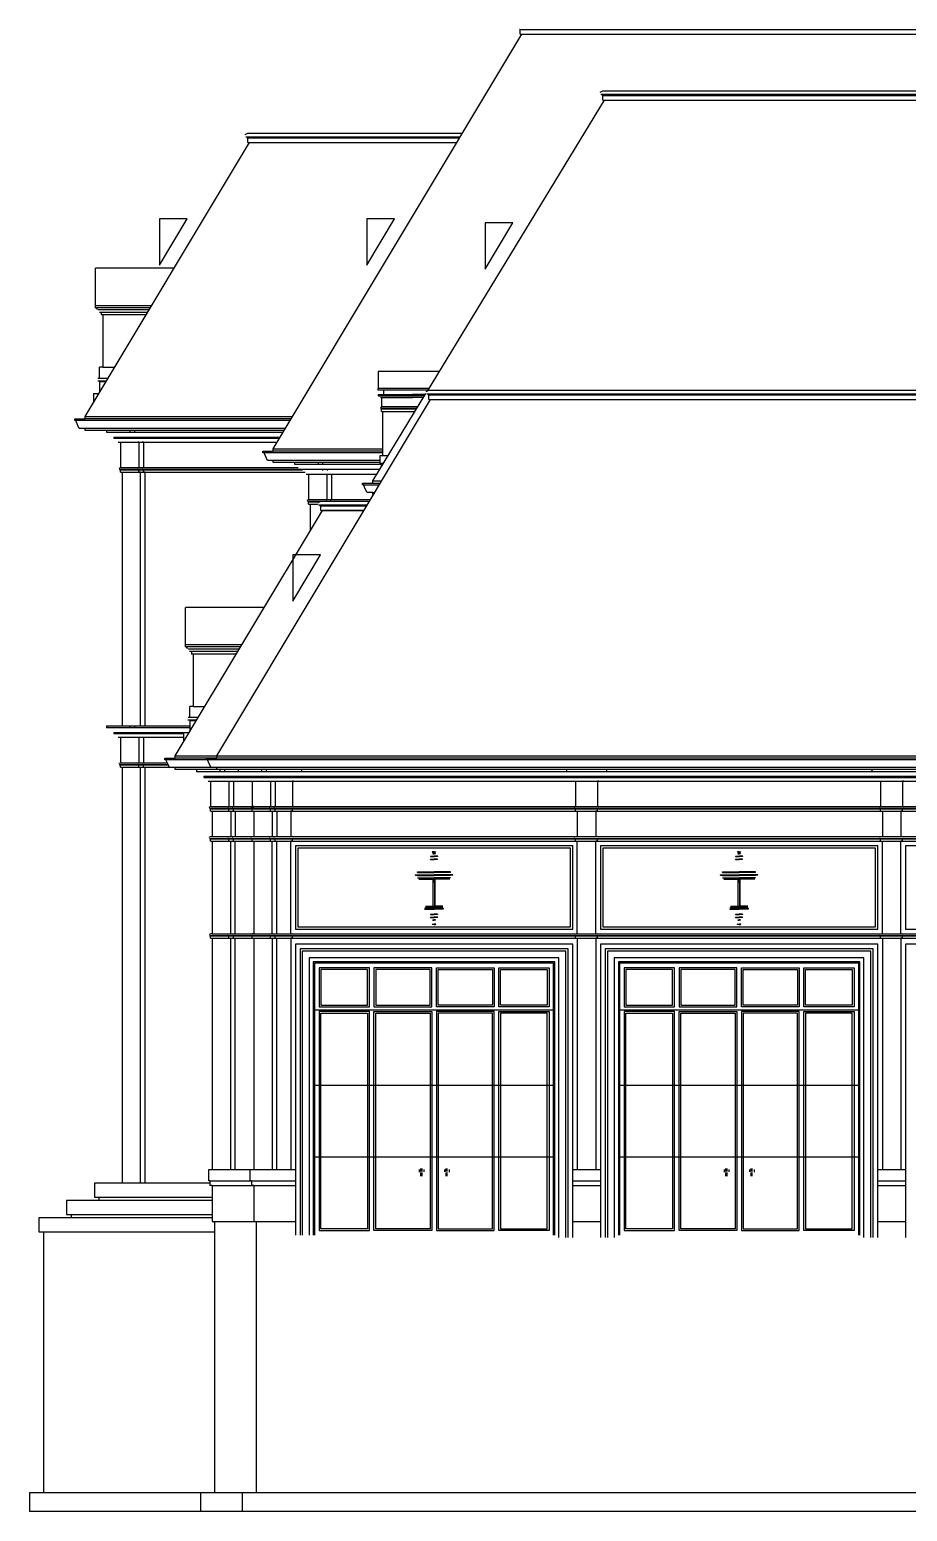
# Model space of a CAD drawing. Header units: metres. Extents: x -563 to 563, y 0 to 641.
# Drawn here: x -563 to -184, y 0 to 641 of the extents above; entities that cross this region are included whole.
import ezdxf

# ---------------------------------------------------------------- set-up
doc = ezdxf.new("R2010")
doc.units = ezdxf.units.M

msp = doc.modelspace()

# ---------------------------------------------------------------- linework, layer by layer
at = {"layer": 'EL-Door', "color": 8}
for p, q in [((-440.65, 217.1), (-336.15, 217.1)), ((-308.65, 217.1), (-204.15, 217.1)), ((-440.65, 184.47), (-336.15, 184.47)), ((-308.65, 184.47), (-204.15, 184.47)), ((-440.65, 153.36), (-336.15, 153.36)), ((-394.89, 147.97), (-394.89, 146.85)), ((-394.11, 147.11), (-394.11, 148.33)), ((-393.61, 147.11), (-393.61, 148.33)), ((-392.87, 147.94), (-392.87, 146.87)), ((-383.93, 147.94), (-383.93, 146.87)), ((-383.19, 147.11), (-383.19, 148.33)), ((-382.69, 147.11), (-382.69, 148.33)), ((-381.91, 147.97), (-381.91, 146.85)), ((-308.65, 153.36), (-204.15, 153.36)), ((-262.89, 147.97), (-262.89, 146.85)), ((-262.11, 147.11), (-262.11, 148.33)), ((-261.61, 147.11), (-261.61, 148.33)), ((-260.87, 147.94), (-260.87, 146.87)), ((-251.93, 147.94), (-251.93, 146.87)), ((-251.19, 147.11), (-251.19, 148.33)), ((-250.69, 147.11), (-250.69, 148.33)), ((-249.91, 147.97), (-249.91, 146.85)), ((-394.11, 145.13), (-394.11, 146.61)), ((-393.61, 145.13), (-393.61, 146.61)), ((-383.19, 145.13), (-383.19, 146.61)), ((-382.69, 145.13), (-382.69, 146.61)), ((-262.11, 145.13), (-262.11, 146.61)), ((-261.61, 145.13), (-261.61, 146.61)), ((-251.19, 145.13), (-251.19, 146.61)), ((-250.69, 145.13), (-250.69, 146.61))]:
    msp.add_line(p, q, dxfattribs=at)
at = {"layer": 'EL-Door', "color": 1}
for points in [[(-334.4, 118.5), (-334.4, 239.5), (-442.4, 239.5), (-442.4, 119.5)], [(-202.4, 118.5), (-202.4, 239.5), (-310.4, 239.5), (-310.4, 118.5)]]:
    msp.add_lwpolyline(points, dxfattribs=at)
at = {"layer": 'EL-Door', "color": 8, "transparency": 33554687}
for points in [[(-336.15, 119.5), (-336.15, 237.75), (-440.65, 237.75), (-440.65, 119.5)], [(-204.15, 119.5), (-204.15, 237.75), (-308.65, 237.75), (-308.65, 119.5)], [(-336.65, 119.5), (-336.65, 237.25), (-440.15, 237.25), (-440.15, 119.5)], [(-204.65, 119.5), (-204.65, 237.25), (-308.15, 237.25), (-308.15, 119.5)]]:
    msp.add_lwpolyline(points, dxfattribs=at)
for points in [[(-438.15, 218.33), (-416.4, 218.33), (-416.4, 235.25), (-438.15, 235.25)], [(-437.4, 219.08), (-417.15, 219.08), (-417.15, 234.5), (-437.4, 234.5)], [(-414.4, 218.33), (-389.4, 218.33), (-389.4, 235.25), (-414.4, 235.25)], [(-413.65, 219.08), (-390.15, 219.08), (-390.15, 234.5), (-413.65, 234.5)], [(-362.4, 218.33), (-387.4, 218.33), (-387.4, 235.25), (-362.4, 235.25)], [(-363.15, 219.08), (-386.65, 219.08), (-386.65, 234.5), (-363.15, 234.5)], [(-338.65, 218.33), (-360.4, 218.33), (-360.4, 235.25), (-338.65, 235.25)], [(-339.4, 219.08), (-359.65, 219.08), (-359.65, 234.5), (-339.4, 234.5)], [(-306.15, 218.33), (-284.4, 218.33), (-284.4, 235.25), (-306.15, 235.25)], [(-305.4, 219.08), (-285.15, 219.08), (-285.15, 234.5), (-305.4, 234.5)], [(-282.4, 218.33), (-257.4, 218.33), (-257.4, 235.25), (-282.4, 235.25)], [(-281.65, 219.08), (-258.15, 219.08), (-258.15, 234.5), (-281.65, 234.5)], [(-230.4, 218.33), (-255.4, 218.33), (-255.4, 235.25), (-230.4, 235.25)], [(-231.15, 219.08), (-254.65, 219.08), (-254.65, 234.5), (-231.15, 234.5)], [(-206.65, 218.33), (-228.4, 218.33), (-228.4, 235.25), (-206.65, 235.25)], [(-207.4, 219.08), (-227.65, 219.08), (-227.65, 234.5), (-207.4, 234.5)], [(-438.15, 121.5), (-416.4, 121.5), (-416.4, 216.33), (-438.15, 216.33)], [(-417.15, 122.25), (-437.4, 122.25), (-437.4, 215.58), (-417.15, 215.58)], [(-389.4, 121.5), (-414.4, 121.5), (-414.4, 216.33), (-389.4, 216.33)], [(-390.15, 122.25), (-413.65, 122.25), (-413.65, 215.58), (-390.15, 215.58)], [(-387.4, 121.5), (-362.4, 121.5), (-362.4, 216.33), (-387.4, 216.33)], [(-386.65, 122.25), (-363.15, 122.25), (-363.15, 215.58), (-386.65, 215.58)], [(-338.65, 121.5), (-360.4, 121.5), (-360.4, 216.33), (-338.65, 216.33)], [(-359.65, 122.25), (-339.4, 122.25), (-339.4, 215.58), (-359.65, 215.58)], [(-306.15, 121.5), (-284.4, 121.5), (-284.4, 216.33), (-306.15, 216.33)], [(-285.15, 122.25), (-305.4, 122.25), (-305.4, 215.58), (-285.15, 215.58)], [(-257.4, 121.5), (-282.4, 121.5), (-282.4, 216.33), (-257.4, 216.33)], [(-258.15, 122.25), (-281.65, 122.25), (-281.65, 215.58), (-258.15, 215.58)], [(-255.4, 121.5), (-230.4, 121.5), (-230.4, 216.33), (-255.4, 216.33)], [(-254.65, 122.25), (-231.15, 122.25), (-231.15, 215.58), (-254.65, 215.58)], [(-206.65, 121.5), (-228.4, 121.5), (-228.4, 216.33), (-206.65, 216.33)], [(-227.65, 122.25), (-207.4, 122.25), (-207.4, 215.58), (-227.65, 215.58)]]:
    msp.add_lwpolyline(points, close=True, dxfattribs=at)
at = {"layer": 'EL-Roof', "color": 1}
for p, q in [((-351.11, 641.24), (-351.49, 641.24)), ((-351.11, 639.24), (-351.11, 641.24)), ((-351.11, 639.24), (-350.36, 639.24)), ((-350.36, 639.24), (59.56, 639.24)), ((-316.5, 614.2), (-315.4, 614.75)), ((-315.4, 612.75), (-315.78, 612.75)), ((-315.4, 614.75), (9.93, 614.75)), ((-315.4, 610.75), (-315.4, 612.75)), ((-315.4, 610.75), (-314.65, 610.75)), ((-314.65, 610.75), (9.93, 610.75)), ((-470.09, 595.83), (-468.99, 596.38)), ((-468.99, 596.38), (-376.07, 596.38)), ((-468.99, 594.38), (-469.37, 594.38)), ((-468.99, 592.38), (-468.99, 594.38)), ((-468.99, 592.38), (-468.24, 592.38)), ((-468.24, 592.38), (-378.47, 592.38)), ((-389.91, 481.15), (-44.81, 481.15)), ((-436.71, 433.15), (-418.71, 433.15))]:
    msp.add_line(p, q, dxfattribs=at)
at = {"layer": 'EL-Roof', "color": 8}
for p, q in [((-351.11, 641.24), (-125.4, 641.24)), ((-316.28, 613.25), (9.93, 613.25)), ((-315.4, 612.75), (9.93, 612.75)), ((-469.87, 594.88), (-376.97, 594.88)), ((-468.99, 594.38), (-377.27, 594.38)), ((-391.54, 483.65), (-43.31, 483.65)), ((-390.66, 483.15), (-43.61, 483.15)), ((-450.68, 472.03), (-543.4, 472.03)), ((-450.23, 472.78), (-539.4, 472.78)), ((-452.72, 468.64), (-539.4, 468.64)), ((-410.71, 458.13), (-461.98, 458.13)), ((-410.71, 458.88), (-457.98, 458.88)), ((-411.71, 454.74), (-457.98, 454.74)), ((-438.34, 435.65), (-417.21, 435.65)), ((-437.84, 435.15), (-417.51, 435.15)), ((-49.9, 325.25), (-504.4, 325.25)), ((-49.9, 326), (-500.4, 326)), ((-49.9, 321.87), (-500.4, 321.87))]:
    msp.add_line(p, q, dxfattribs=at)
at = {"layer": 'EL-Roof'}
for p, q in [((-390.66, 485.15), (-42.41, 485.15)), ((-438.56, 436.6), (-437.46, 437.15)), ((-437.46, 437.15), (-416.31, 437.15)), ((-437.46, 433.15), (-437.46, 435.15)), ((-437.46, 433.15), (-436.71, 433.15)), ((-418.71, 433.15), (-436.71, 433.15)), ((-491.15, 321), (-500.4, 321))]:
    msp.add_line(p, q, dxfattribs=at)
at = {"layer": 'EL-Roof', "color": 1}
for points in [[(-457.98, 459.88), (-350.36, 639.24)], [(-391.26, 484.85), (-314.65, 610.75)], [(-539.4, 473.78), (-468.24, 592.38)], [(-414.9, 446), (-391.9, 483.8)], [(-539.4, 467.78), (-539.4, 468.64), (-541.9, 468.64), (-542.5, 469.98), (-543.4, 472.03), (-543.9, 472.03), (-543.9, 472.78), (-539.4, 472.78), (-539.4, 473.78)], [(-539.4, 473.78), (-449.63, 473.78)], [(-453.23, 467.78), (-539.4, 467.78)], [(-457.98, 453.88), (-457.98, 454.74), (-460.48, 454.74), (-461.08, 456.08), (-461.98, 458.13), (-462.48, 458.13), (-462.48, 458.88), (-457.98, 458.88), (-457.98, 459.88)], [(-457.98, 459.88), (-410.71, 459.88)], [(-411.71, 453.88), (-457.98, 453.88)], [(-414.9, 440), (-414.9, 440.87), (-417.4, 440.87), (-418, 442.2), (-418.9, 444.25), (-419.4, 444.25), (-419.4, 445), (-414.9, 445), (-414.9, 446)], [(-414.9, 446), (-411, 446)]]:
    msp.add_lwpolyline(points, dxfattribs=at)
at = {"layer": 'EL-Roof'}
for points in [[(-482.4, 327), (-389.91, 481.15)], [(-500.4, 327), (-436.71, 433.15)], [(-500.4, 321), (-500.4, 321.87), (-502.9, 321.87), (-503.5, 323.2), (-504.4, 325.25), (-504.9, 325.25), (-504.9, 326), (-500.4, 326), (-500.4, 327)], [(-500.4, 327), (-49.9, 327)], [(-49.9, 321), (-500.4, 321)], [(-482.4, 321), (-482.4, 321.87), (-484.9, 321.87), (-485.5, 323.2), (-486.4, 325.25), (-486.9, 325.25), (-486.9, 326), (-482.4, 326), (-482.4, 327)]]:
    msp.add_lwpolyline(points, dxfattribs=at)
at = {"layer": 'EL-Roof', "color": 8}
for points in [[(-418.9, 444.25), (-412.05, 444.25)], [(-414.9, 445), (-411.6, 445)]]:
    msp.add_lwpolyline(points, dxfattribs=at)
at = {"layer": 'EL-Stair', "elevation": -2.31}
for points in [[(-485.44, 142), (-535.4, 142), (-535.4, 136), (-484.4, 136)], [(-533.4, 136), (-533.4, 134.5), (-547.4, 134.5), (-547.4, 128.5), (-484.4, 128.5)], [(-545.4, 128.5), (-545.4, 127), (-559.4, 127), (-559.4, 121), (-483.4, 121)]]:
    msp.add_lwpolyline(points, dxfattribs=at)
at = {"layer": 'EL-Trim', "color": 8}
for p, q in [((-511.12, 520.91), (-534.48, 520.91)), ((-511.68, 519.98), (-533.76, 519.98)), ((-472.12, 374.13), (-495.48, 374.13)), ((-472.68, 373.2), (-494.76, 373.2)), ((-485.44, 143), (-448.4, 143)), ((-328.4, 143), (-316.4, 143)), ((-196.4, 143), (-184.4, 143))]:
    msp.add_line(p, q, dxfattribs=at)
msp.add_lwpolyline([(-414.9, 440.87), (-414.08, 440.87)], dxfattribs=at)
at = {"layer": 'EL-Wall'}
for p, q in [((-485.44, 143), (-485.44, 141)), ((-467.44, 143), (-467.44, 141)), ((-484.4, 141), (-485.44, 141)), ((-466.4, 141), (-467.44, 141))]:
    msp.add_line(p, q, dxfattribs=at)
for points in [[(-485.44, 143), (-485.9, 143), (-485.9, 148), (-484.4, 148)], [(-467.44, 143), (-467.9, 143), (-467.9, 148), (-466.4, 148)]]:
    msp.add_lwpolyline(points, dxfattribs=at)
at = {"layer": 'FP-Footing'}
for p, q in [((-557.4, 119.5, -2.31), (-557.4, 8, -2.31)), ((-483.4, 119.5), (-483.4, 8)), ((-465.4, 119.5), (-465.4, 8)), ((-563.4, 8, -2.31), (-563.4, 0, -2.31)), ((563.4, 8, -24.5), (-563.4, 8, -2.31)), ((-489.4, 8), (-489.4, 0)), ((-471.4, 8), (-471.4, 0)), ((563.4, 0, -24.5), (-563.4, 0, -2.31))]:
    msp.add_line(p, q, dxfattribs=at)
at = {"layer": 'FP-Hatch'}
for p, q in [((-389.97, 283.55), (-389.9, 283.55)), ((-389.9, 283.55), (-388.4, 283.55)), ((-389.9, 283.36), (-388.4, 283.36)), ((-389.71, 282.23), (-388.4, 282.23)), ((-389, 285.25), (-389.06, 285.25)), ((-389, 285.25), (-388.4, 285.25)), ((-388.4, 285.44), (-388.98, 285.44)), ((-388.96, 284.5), (-388.4, 284.5)), ((-388.87, 284.69), (-388.4, 284.69)), ((-388.4, 285.44), (-387.82, 285.44)), ((-387.8, 285.25), (-388.4, 285.25)), ((-387.93, 284.69), (-388.4, 284.69)), ((-387.84, 284.5), (-388.4, 284.5)), ((-386.9, 283.55), (-388.4, 283.55)), ((-386.9, 283.36), (-388.4, 283.36)), ((-387.09, 282.23), (-388.4, 282.23)), ((-387.8, 285.25), (-387.74, 285.25)), ((-386.83, 283.55), (-386.9, 283.55)), ((-257.97, 283.55), (-257.9, 283.55)), ((-257.9, 283.55), (-256.4, 283.55)), ((-257.9, 283.36), (-256.4, 283.36)), ((-257.71, 282.23), (-256.4, 282.23)), ((-257, 285.25), (-257.06, 285.25)), ((-257, 285.25), (-256.4, 285.25)), ((-256.4, 285.44), (-256.98, 285.44)), ((-256.96, 284.5), (-256.4, 284.5)), ((-256.87, 284.69), (-256.4, 284.69)), ((-256.4, 285.44), (-255.82, 285.44)), ((-255.8, 285.25), (-256.4, 285.25)), ((-255.93, 284.69), (-256.4, 284.69)), ((-255.84, 284.5), (-256.4, 284.5)), ((-254.9, 283.55), (-256.4, 283.55)), ((-254.9, 283.36), (-256.4, 283.36)), ((-255.09, 282.23), (-256.4, 282.23)), ((-255.8, 285.25), (-255.74, 285.25)), ((-254.83, 283.55), (-254.9, 283.55)), ((-395.53, 276.42), (-395.53, 276.8)), ((-395.53, 276.8), (-388.4, 276.8)), ((-395.53, 276.42), (-388.4, 276.42)), ((-389.9, 282.05), (-388.4, 282.05)), ((-386.9, 282.05), (-388.4, 282.05)), ((-381.28, 276.8), (-388.4, 276.8)), ((-381.28, 276.42), (-388.4, 276.42)), ((-381.28, 276.42), (-381.28, 276.8)), ((-263.53, 276.42), (-263.53, 276.8)), ((-263.53, 276.8), (-256.4, 276.8)), ((-263.53, 276.42), (-256.4, 276.42)), ((-257.9, 282.05), (-256.4, 282.05)), ((-254.9, 282.05), (-256.4, 282.05)), ((-249.28, 276.8), (-256.4, 276.8)), ((-249.28, 276.42), (-256.4, 276.42)), ((-249.28, 276.42), (-249.28, 276.8)), ((-396.53, 275.47), (-396.46, 275.47)), ((-396.46, 275.3), (-396.46, 275.47)), ((-396.46, 275.47), (-388.4, 275.47)), ((-396.46, 275.3), (-395.71, 275.3)), ((-395.71, 275.3), (-388.4, 275.3)), ((-395.53, 275.11), (-388.4, 275.11)), ((-395.53, 274.17), (-395.38, 274.17)), ((-395.38, 274.17), (-388.4, 274.17)), ((-395.04, 273.98), (-395.19, 273.98)), ((-395.04, 273.98), (-388.4, 273.98)), ((-394.96, 273.61), (-395.03, 273.61)), ((-394.96, 273.61), (-388.59, 273.61)), ((-394.77, 273.53), (-388.85, 273.53)), ((-388.85, 261.89), (-388.85, 273.61)), ((-388.78, 261.89), (-388.78, 273.61)), ((-380.34, 275.47), (-388.4, 275.47)), ((-381.09, 275.3), (-388.4, 275.3)), ((-381.28, 275.11), (-388.4, 275.11)), ((-381.43, 274.17), (-388.4, 274.17)), ((-381.76, 273.98), (-388.4, 273.98)), ((-381.85, 273.61), (-388.21, 273.61)), ((-388.03, 261.89), (-388.03, 273.61)), ((-387.95, 261.89), (-387.95, 273.61)), ((-382.03, 273.53), (-387.95, 273.53)), ((-381.85, 273.61), (-381.77, 273.61)), ((-381.76, 273.98), (-381.61, 273.98)), ((-381.28, 274.17), (-381.43, 274.17)), ((-380.34, 275.3), (-381.09, 275.3)), ((-380.34, 275.3), (-380.34, 275.47)), ((-380.27, 275.47), (-380.34, 275.47)), ((-264.53, 275.47), (-264.46, 275.47)), ((-264.46, 275.3), (-264.46, 275.47)), ((-264.46, 275.47), (-256.4, 275.47)), ((-264.46, 275.3), (-263.71, 275.3)), ((-263.71, 275.3), (-256.4, 275.3)), ((-263.53, 275.11), (-256.4, 275.11)), ((-263.53, 274.17), (-263.38, 274.17)), ((-263.38, 274.17), (-256.4, 274.17)), ((-263.04, 273.98), (-263.19, 273.98)), ((-263.04, 273.98), (-256.4, 273.98)), ((-262.96, 273.61), (-263.03, 273.61)), ((-262.96, 273.61), (-256.59, 273.61)), ((-262.77, 273.53), (-256.85, 273.53)), ((-256.85, 261.89), (-256.85, 273.61)), ((-256.78, 261.89), (-256.78, 273.61)), ((-248.34, 275.47), (-256.4, 275.47)), ((-249.09, 275.3), (-256.4, 275.3)), ((-249.28, 275.11), (-256.4, 275.11)), ((-249.43, 274.17), (-256.4, 274.17)), ((-249.76, 273.98), (-256.4, 273.98)), ((-249.85, 273.61), (-256.21, 273.61)), ((-256.03, 261.89), (-256.03, 273.61)), ((-255.95, 261.89), (-255.95, 273.61)), ((-250.03, 273.53), (-255.95, 273.53)), ((-249.85, 273.61), (-249.77, 273.61)), ((-249.76, 273.98), (-249.61, 273.98)), ((-249.28, 274.17), (-249.43, 274.17)), ((-248.34, 275.3), (-249.09, 275.3)), ((-248.34, 275.3), (-248.34, 275.47)), ((-248.27, 275.47), (-248.34, 275.47)), ((-392.61, 260.79), (-392.54, 260.79)), ((-392.54, 260.71), (-392.54, 260.79)), ((-392.54, 260.79), (-388.4, 260.79)), ((-392.54, 260.71), (-392.35, 260.71)), ((-392.35, 260.71), (-388.4, 260.71)), ((-392.26, 260.61), (-391.52, 260.61)), ((-392.1, 261.89), (-392.17, 261.85)), ((-392.15, 261.32), (-392.15, 261.51)), ((-392.15, 261.51), (-388.4, 261.51)), ((-392.15, 261.32), (-388.4, 261.32)), ((-392.1, 261.89), (-388.4, 261.89)), ((-391.93, 261.96), (-388.85, 261.96)), ((-391.52, 260.61), (-388.4, 260.61)), ((-389.97, 257), (-389.9, 257)), ((-389.9, 258.5), (-388.4, 258.5)), ((-389.9, 257.19), (-388.4, 257.19)), ((-389.9, 257), (-388.4, 257)), ((-389.71, 258.32), (-388.4, 258.32)), ((-384.7, 261.89), (-388.4, 261.89)), ((-384.65, 261.51), (-388.4, 261.51)), ((-384.65, 261.32), (-388.4, 261.32)), ((-384.26, 260.79), (-388.4, 260.79)), ((-384.45, 260.71), (-388.4, 260.71)), ((-385.28, 260.61), (-388.4, 260.61)), ((-386.9, 258.5), (-388.4, 258.5)), ((-387.09, 258.32), (-388.4, 258.32)), ((-386.9, 257.19), (-388.4, 257.19)), ((-386.9, 257), (-388.4, 257)), ((-384.87, 261.96), (-387.95, 261.96)), ((-386.83, 257), (-386.9, 257)), ((-384.54, 260.61), (-385.28, 260.61)), ((-384.7, 261.89), (-384.63, 261.85)), ((-384.65, 261.32), (-384.65, 261.51)), ((-384.26, 260.71), (-384.45, 260.71)), ((-384.26, 260.71), (-384.26, 260.79)), ((-384.19, 260.79), (-384.26, 260.79)), ((-260.61, 260.79), (-260.54, 260.79)), ((-260.54, 260.71), (-260.54, 260.79)), ((-260.54, 260.79), (-256.4, 260.79)), ((-260.54, 260.71), (-260.35, 260.71)), ((-260.35, 260.71), (-256.4, 260.71)), ((-260.26, 260.61), (-259.52, 260.61)), ((-260.1, 261.89), (-260.17, 261.85)), ((-260.15, 261.32), (-260.15, 261.51)), ((-260.15, 261.51), (-256.4, 261.51)), ((-260.15, 261.32), (-256.4, 261.32)), ((-260.1, 261.89), (-256.4, 261.89)), ((-259.93, 261.96), (-256.85, 261.96)), ((-259.52, 260.61), (-256.4, 260.61)), ((-257.97, 257), (-257.9, 257)), ((-257.9, 258.5), (-256.4, 258.5)), ((-257.9, 257.19), (-256.4, 257.19)), ((-257.9, 257), (-256.4, 257)), ((-257.71, 258.32), (-256.4, 258.32)), ((-252.7, 261.89), (-256.4, 261.89)), ((-252.65, 261.51), (-256.4, 261.51)), ((-252.65, 261.32), (-256.4, 261.32)), ((-252.26, 260.79), (-256.4, 260.79)), ((-252.45, 260.71), (-256.4, 260.71)), ((-253.28, 260.61), (-256.4, 260.61)), ((-254.9, 258.5), (-256.4, 258.5)), ((-255.09, 258.32), (-256.4, 258.32)), ((-254.9, 257.19), (-256.4, 257.19)), ((-254.9, 257), (-256.4, 257)), ((-252.87, 261.96), (-255.95, 261.96)), ((-254.83, 257), (-254.9, 257)), ((-252.54, 260.61), (-253.28, 260.61)), ((-252.7, 261.89), (-252.63, 261.85)), ((-252.65, 261.32), (-252.65, 261.51)), ((-252.26, 260.71), (-252.45, 260.71)), ((-252.26, 260.71), (-252.26, 260.79)), ((-252.19, 260.79), (-252.26, 260.79)), ((-389, 254.18), (-389.06, 254.18)), ((-389, 254.18), (-388.4, 254.18)), ((-388.4, 253.99), (-388.98, 253.99)), ((-388.96, 256.05), (-388.4, 256.05)), ((-388.87, 255.86), (-388.4, 255.86)), ((-387.84, 256.05), (-388.4, 256.05)), ((-387.93, 255.86), (-388.4, 255.86)), ((-387.8, 254.18), (-388.4, 254.18)), ((-388.4, 253.99), (-387.82, 253.99)), ((-387.8, 254.18), (-387.74, 254.18)), ((-257, 254.18), (-257.06, 254.18)), ((-257, 254.18), (-256.4, 254.18)), ((-256.4, 253.99), (-256.98, 253.99)), ((-256.96, 256.05), (-256.4, 256.05)), ((-256.87, 255.86), (-256.4, 255.86)), ((-255.84, 256.05), (-256.4, 256.05)), ((-255.93, 255.86), (-256.4, 255.86)), ((-255.8, 254.18), (-256.4, 254.18)), ((-256.4, 253.99), (-255.82, 253.99)), ((-255.8, 254.18), (-255.74, 254.18))]:
    msp.add_line(p, q, dxfattribs=at)
for points in [[(-389.9, 283.55), (-389.9, 283.36)], [(-389.9, 282.05), (-389.9, 282.23), (-389.71, 282.23)], [(-388.98, 285.44), (-389.06, 285.44), (-389.15, 285.34), (-389.15, 285.34), (-389.06, 285.25)], [(-388.87, 284.69), (-388.96, 284.59), (-388.96, 284.5)], [(-387.93, 284.69), (-387.84, 284.59), (-387.84, 284.5)], [(-387.82, 285.44), (-387.74, 285.44), (-387.65, 285.34), (-387.65, 285.34), (-387.74, 285.25)], [(-386.9, 282.05), (-386.9, 282.23), (-387.09, 282.23)], [(-386.9, 283.55), (-386.9, 283.36)], [(-257.9, 283.55), (-257.9, 283.36)], [(-257.9, 282.05), (-257.9, 282.23), (-257.71, 282.23)], [(-256.98, 285.44), (-257.06, 285.44), (-257.15, 285.34), (-257.15, 285.34), (-257.06, 285.25)], [(-256.87, 284.69), (-256.96, 284.59), (-256.96, 284.5)], [(-255.93, 284.69), (-255.84, 284.59), (-255.84, 284.5)], [(-255.82, 285.44), (-255.74, 285.44), (-255.65, 285.34), (-255.65, 285.34), (-255.74, 285.25)], [(-254.9, 282.05), (-254.9, 282.23), (-255.09, 282.23)], [(-254.9, 283.55), (-254.9, 283.36)], [(-388.59, 272.11), (-388.59, 273.98), (-388.21, 273.98), (-388.21, 272.11)], [(-256.59, 272.11), (-256.59, 273.98), (-256.21, 273.98), (-256.21, 272.11)], [(-389.9, 258.5), (-389.9, 258.32), (-389.71, 258.32)], [(-389.9, 257), (-389.9, 257.19)], [(-386.9, 258.5), (-386.9, 258.32), (-387.09, 258.32)], [(-386.9, 257), (-386.9, 257.19)], [(-257.9, 258.5), (-257.9, 258.32), (-257.71, 258.32)], [(-257.9, 257), (-257.9, 257.19)], [(-254.9, 258.5), (-254.9, 258.32), (-255.09, 258.32)], [(-254.9, 257), (-254.9, 257.19)], [(-388.98, 253.99), (-389.06, 253.99), (-389.15, 254.08), (-389.15, 254.08), (-389.06, 254.18)], [(-388.87, 255.86), (-388.96, 255.96), (-388.96, 256.05)], [(-387.93, 255.86), (-387.84, 255.96), (-387.84, 256.05)], [(-387.82, 253.99), (-387.74, 253.99), (-387.65, 254.08), (-387.65, 254.08), (-387.74, 254.18)], [(-256.98, 253.99), (-257.06, 253.99), (-257.15, 254.08), (-257.15, 254.08), (-257.06, 254.18)], [(-256.87, 255.86), (-256.96, 255.96), (-256.96, 256.05)], [(-255.93, 255.86), (-255.84, 255.96), (-255.84, 256.05)], [(-255.82, 253.99), (-255.74, 253.99), (-255.65, 254.08), (-255.65, 254.08), (-255.74, 254.18)]]:
    msp.add_lwpolyline(points, dxfattribs=at)
at = {"layer": 'FP-Note'}
for points in [[(-495.26, 559.38), (-507.26, 559.38), (-507.26, 539.38), (-495.26, 559.38)], [(-405.5, 559.38), (-417.5, 559.38), (-417.5, 539.38), (-405.5, 559.38)], [(-354.29, 557.63), (-366.29, 557.63), (-366.29, 537.63), (-354.29, 557.63)], [(-437.48, 413.9), (-449.48, 413.9), (-449.48, 393.9), (-437.48, 413.9)]]:
    msp.add_lwpolyline(points, dxfattribs=at)
at = {"layer": 'FP-Proposed Wall', "color": 1}
for p, q in [((-532.41, 518.84), (-532.41, 517.75)), ((-412.52, 483.31), (-412.52, 482.81)), ((-412.52, 483.31), (-410.08, 483.31)), ((-411.58, 482), (-411.08, 482)), ((-411.08, 482), (-411.08, 478)), ((-411.63, 477.73), (-411.08, 478)), ((-411.08, 477), (-411.27, 477)), ((-411.08, 476), (-411.08, 477)), ((-411.08, 476), (-410.71, 476)), ((-530.15, 467.78), (-530.15, 467.03)), ((-530.15, 467.03), (-529.15, 467.03)), ((-527.03, 464.9), (-527.03, 464.4)), ((-525.15, 462.78), (-456.23, 462.78)), ((-524.15, 462.78), (-524.15, 451.78)), ((-524.7, 451.5), (-524.15, 451.78)), ((-524.15, 450.78), (-524.34, 450.78)), ((-524.15, 449.78), (-524.15, 450.78)), ((-524.15, 449.78), (-444.1, 449.78)), ((-523.4, 449.78), (-523.4, 340)), ((-448.73, 453.88), (-448.73, 453.13)), ((-448.73, 453.13), (-447.73, 453.13)), ((-445.6, 451), (-445.6, 450.5)), ((-443.73, 448.88), (-413.15, 448.88)), ((-442.73, 448.88), (-442.73, 437.88)), ((-411.25, 453.5), (-411.25, 452)), ((-443.27, 437.6), (-442.73, 437.88)), ((-442.73, 436.88), (-442.91, 436.88)), ((-442.73, 435.88), (-442.73, 436.88)), ((-442.73, 435.88), (-438.76, 435.88)), ((-493.41, 372.06), (-493.41, 370.98)), ((-530.15, 340), (-530.15, 339.25)), ((-530.15, 340), (-494.14, 340)), ((-530.15, 339.25), (-529.15, 339.25)), ((-527.03, 337.13), (-527.03, 336.63)), ((-525.15, 335), (-524.15, 335)), ((-524.15, 335), (-524.15, 324)), ((-524.15, 335), (-496.8, 335)), ((-524.8, 323.73), (-524.15, 324)), ((-524.15, 323), (-524.34, 323)), ((-524.15, 322), (-524.15, 323)), ((-524.15, 322), (-502.91, 322)), ((-523.4, 322), (-523.4, 142)), ((-485.15, 316), (-49.9, 316)), ((-484.4, 303), (-50.65, 303)), ((-484.4, 290), (-50.65, 290)), ((-484.4, 141), (-448.4, 141)), ((-328.4, 141), (-316.4, 141)), ((-196.4, 141), (-184.4, 141)), ((-484.4, 134.5, -2.31), (-533.4, 134.5, -2.31)), ((-484.4, 127, -2.31), (-545.4, 127, -2.31)), ((-483.4, 125.5), (-448.4, 125.5)), ((-328.4, 125.5), (-316.4, 125.5)), ((-196.4, 125.5), (-184.4, 125.5))]:
    msp.add_line(p, q, dxfattribs=at)
at = {"layer": 'FP-Proposed Wall', "color": 8}
for p, q in [((-412.52, 482.81), (-397.71, 482.81)), ((-392.5, 482.81), (-397.71, 482.81)), ((-395.89, 477.25), (-411.52, 477.25)), ((-395.43, 478), (-411.08, 478)), ((-396.04, 477), (-411.08, 477)), ((-529.15, 467.03), (-453.68, 467.03)), ((-527.03, 464.9), (-454.96, 464.9)), ((-527.03, 464.4), (-455.26, 464.4)), ((-518.03, 467.81), (-518.03, 467.06)), ((-516.03, 464.94), (-516.03, 464.44)), ((-514.65, 462.81), (-514.15, 462.81)), ((-514.15, 462.81), (-514.15, 451.81)), ((-524.59, 451.03), (-445.94, 451.03)), ((-524.15, 451.78), (-447.24, 451.78)), ((-524.15, 450.78), (-445.6, 450.78)), ((-514.7, 451.54), (-514.15, 451.81)), ((-514.15, 450.81), (-514.34, 450.81)), ((-514.15, 449.81), (-514.15, 450.81)), ((-514.15, 449.81), (-513.4, 449.81)), ((-513.4, 340), (-513.4, 449.78)), ((-447.73, 453.13), (-411.25, 453.13)), ((-445.6, 451), (-411.86, 451)), ((-445.6, 450.5), (-445.57, 450.5)), ((-436.6, 453.88), (-436.6, 453.13)), ((-434.6, 451), (-434.6, 450.5)), ((-433.23, 448.88), (-432.73, 448.88)), ((-432.73, 448.88), (-432.73, 437.88)), ((-443.16, 437.13), (-437.51, 437.13)), ((-442.73, 437.88), (-415.87, 437.88)), ((-442.73, 436.88), (-438, 436.88)), ((-433.27, 437.6), (-432.73, 437.88)), ((-518.03, 340), (-518.03, 339.25)), ((-529.15, 339.25), (-494.14, 339.25)), ((-527.03, 337.13), (-494.32, 337.13)), ((-527.03, 336.63), (-496.8, 336.63)), ((-518.03, 339.25), (-517.53, 339.25)), ((-516.03, 337.13), (-516.03, 336.63)), ((-514.65, 335), (-514.15, 335)), ((-514.15, 335), (-514.15, 324)), ((-524.59, 323.25), (-503.57, 323.25)), ((-524.15, 324), (-504.2, 324)), ((-524.15, 323), (-503.33, 323)), ((-514.7, 323.73), (-514.15, 324)), ((-514.15, 322), (-514.15, 323)), ((-514.15, 322), (-513.4, 322)), ((-513.4, 142), (-513.4, 322)), ((-479.03, 321), (-479.03, 320.25)), ((-461.03, 321), (-461.03, 320.25)), ((-445.77, 321), (-445.77, 320.25)), ((-331.03, 321), (-331.03, 320.25)), ((-313.77, 321), (-313.77, 320.25)), ((-199.03, 321), (-199.03, 320.25)), ((-490.97, 320.25), (-490.47, 320.25)), ((-490.15, 320.25), (-49.9, 320.25)), ((-488.02, 318.13), (-49.9, 318.13)), ((-488.02, 317.63), (-49.9, 317.63)), ((-477.65, 316), (-477.15, 316)), ((-477.02, 318.13), (-477.02, 317.63)), ((-475.65, 316), (-475.15, 316)), ((-475.15, 316), (-475.15, 305)), ((-459.65, 316), (-459.15, 316)), ((-459.03, 318.13), (-459.03, 317.63)), ((-457.65, 316), (-457.15, 316)), ((-457.15, 316), (-457.15, 305)), ((-449.65, 316), (-449.65, 305)), ((-449.15, 316), (-449.65, 316)), ((-447.78, 318.13), (-447.78, 317.63)), ((-329.03, 318.13), (-329.03, 317.63)), ((-327.65, 316), (-327.15, 316)), ((-327.15, 316), (-327.15, 305)), ((-317.65, 316), (-317.65, 305)), ((-317.15, 316), (-317.65, 316)), ((-315.78, 318.13), (-315.78, 317.63)), ((-197.02, 318.13), (-197.02, 317.63)), ((-195.65, 316), (-195.15, 316)), ((-195.15, 316), (-195.15, 305)), ((-185.65, 316), (-185.65, 305)), ((-185.15, 316), (-185.65, 316)), ((-183.77, 318.13), (-183.77, 317.63)), ((-485.59, 304.25), (-52.38, 304.25)), ((-485.15, 305), (-53.53, 305)), ((-485.15, 304), (-52.11, 304)), ((-475.7, 304.73), (-475.15, 305)), ((-475.15, 303), (-475.15, 304)), ((-475.15, 303), (-474.4, 303)), ((-474.4, 303), (-474.4, 292)), ((-466.4, 304.25), (-467.59, 304.25)), ((-466.4, 304), (-467.33, 304)), ((-466.4, 305), (-467.15, 305)), ((-457.7, 304.73), (-457.15, 305)), ((-457.15, 303), (-457.15, 304)), ((-457.15, 303), (-456.4, 303)), ((-456.4, 303), (-456.4, 292)), ((-449.65, 303), (-450.4, 303)), ((-450.4, 303), (-450.4, 292)), ((-449.1, 304.73), (-449.65, 305)), ((-449.65, 303), (-449.65, 304)), ((-327.7, 304.73), (-327.15, 305)), ((-327.15, 303), (-327.15, 304)), ((-327.15, 303), (-326.4, 303)), ((-326.4, 303), (-326.4, 292)), ((-317.65, 303), (-318.4, 303)), ((-318.4, 303), (-318.4, 292)), ((-317.1, 304.73), (-317.65, 305)), ((-317.65, 303), (-317.65, 304)), ((-195.7, 304.73), (-195.15, 305)), ((-195.15, 303), (-195.15, 304)), ((-195.15, 303), (-194.4, 303)), ((-194.4, 303), (-194.4, 292)), ((-185.65, 303), (-186.4, 303)), ((-186.4, 303), (-186.4, 292)), ((-185.1, 304.73), (-185.65, 305)), ((-185.65, 303), (-185.65, 304)), ((-485.59, 291.25), (-51.09, 291.25)), ((-485.34, 291), (-50.65, 291)), ((-485.15, 292), (-50.65, 292)), ((-475.7, 291.73), (-475.15, 292)), ((-475.15, 290), (-475.15, 291)), ((-475.15, 290), (-474.4, 290)), ((-474.4, 250), (-474.4, 290)), ((-457.7, 291.73), (-457.15, 292)), ((-457.15, 290), (-457.15, 291)), ((-457.15, 290), (-456.4, 290)), ((-456.4, 250), (-456.4, 290)), ((-449.65, 290), (-450.4, 290)), ((-450.4, 250), (-450.4, 290)), ((-449.1, 291.73), (-449.65, 292)), ((-449.65, 290), (-449.65, 291)), ((-327.7, 291.73), (-327.15, 292)), ((-327.15, 290), (-327.15, 291)), ((-327.15, 290), (-326.4, 290)), ((-326.4, 250), (-326.4, 290)), ((-317.65, 290), (-318.4, 290)), ((-318.4, 250), (-318.4, 290)), ((-317.1, 291.73), (-317.65, 292)), ((-317.65, 290), (-317.65, 291)), ((-195.7, 291.73), (-195.15, 292)), ((-195.15, 290), (-195.15, 291)), ((-195.15, 290), (-194.4, 290)), ((-194.4, 250), (-194.4, 290)), ((-186.4, 250), (-186.4, 290)), ((-185.65, 290), (-186.4, 290)), ((-185.1, 291.73), (-185.65, 292)), ((-185.65, 290), (-185.65, 291)), ((-485.59, 249.25), (-40.47, 249.25)), ((-485.34, 249), (-50.65, 249)), ((-475.7, 249.73), (-475.15, 250)), ((-475.15, 248), (-475.15, 249)), ((-475.15, 248), (-474.4, 248)), ((-474.4, 148), (-474.4, 248)), ((-457.7, 249.73), (-457.15, 250)), ((-457.15, 248), (-457.15, 249)), ((-457.15, 248), (-456.4, 248)), ((-456.4, 148), (-456.4, 248)), ((-449.65, 248), (-450.4, 248)), ((-449.1, 249.73), (-449.65, 250)), ((-449.65, 248), (-449.65, 249)), ((-327.7, 249.73), (-327.15, 250)), ((-327.15, 248), (-327.15, 249)), ((-327.15, 248), (-326.4, 248)), ((-317.65, 248), (-318.4, 248)), ((-317.1, 249.73), (-317.65, 250)), ((-317.65, 248), (-317.65, 249)), ((-195.7, 249.73), (-195.15, 250)), ((-195.15, 248), (-195.15, 249)), ((-195.15, 248), (-194.4, 248)), ((-185.65, 248), (-186.4, 248)), ((-185.1, 249.73), (-185.65, 250)), ((-185.65, 248), (-185.65, 249))]:
    msp.add_line(p, q, dxfattribs=at)
at = {"layer": 'FP-Proposed Wall'}
for p, q in [((-391.76, 484.6), (-390.66, 485.15)), ((-390.66, 483.15), (-391.04, 483.15)), ((-390.66, 481.15), (-390.66, 483.15)), ((-390.66, 481.15), (-389.91, 481.15)), ((-437.46, 435.15), (-437.84, 435.15)), ((-491.15, 321), (-491.15, 320.25)), ((-473.15, 321), (-482.4, 321)), ((-473.15, 321), (-473.15, 320.25)), ((-491.15, 320.25), (-490.15, 320.25)), ((-488.02, 318.13), (-488.02, 317.63)), ((-486.15, 316), (-485.15, 316)), ((-485.15, 316), (-485.15, 305)), ((-473.15, 320.25), (-472.15, 320.25)), ((-470.02, 318.13), (-470.02, 317.63)), ((-468.15, 316), (-467.15, 316)), ((-467.15, 316), (-467.15, 305)), ((-485.7, 304.73), (-485.15, 305)), ((-485.15, 304), (-485.34, 304)), ((-485.15, 303), (-485.15, 304)), ((-485.15, 303), (-484.4, 303)), ((-484.4, 303), (-484.4, 292)), ((-467.7, 304.73), (-467.15, 305)), ((-467.15, 304), (-467.34, 304)), ((-467.15, 303), (-467.15, 304)), ((-467.15, 303), (-466.4, 303)), ((-466.4, 303), (-466.4, 292)), ((-485.7, 291.73), (-485.15, 292)), ((-485.15, 291), (-485.34, 291)), ((-485.15, 290), (-485.15, 291)), ((-485.15, 290), (-484.4, 290)), ((-467.7, 291.73), (-467.15, 292)), ((-467.15, 291), (-467.34, 291)), ((-467.15, 290), (-467.15, 291)), ((-467.15, 290), (-466.4, 290)), ((-485.7, 249.73), (-485.15, 250)), ((-485.15, 249), (-485.34, 249)), ((-484.4, 250), (-485.15, 250)), ((-485.15, 248), (-485.15, 249)), ((-485.15, 248), (-484.4, 248)), ((-467.7, 249.73), (-467.15, 250)), ((-467.15, 249), (-467.34, 249)), ((-466.4, 250), (-467.15, 250)), ((-467.15, 248), (-467.15, 249)), ((-467.15, 248), (-466.4, 248)), ((-484.4, 148), (-448.4, 148)), ((-328.4, 148), (-316.4, 148)), ((-196.4, 148), (-184.4, 148))]:
    msp.add_line(p, q, dxfattribs=at)
at = {"layer": 'FP-Proposed Wall', "color": 1, "elevation": -0.73}
for points in [[(-386.11, 493.31), (-412.52, 493.3)], [(-412.52, 493.3), (-412.52, 485.87)]]:
    msp.add_lwpolyline(points, dxfattribs=at)
at = {"layer": 'FP-Proposed Wall', "color": 1}
for points in [[(-412.52, 485.15), (-412.52, 485.87)], [(-391.08, 485.15), (-412.52, 485.15)], [(-410.08, 483.31), (-410.08, 485.15)], [(-410.71, 476), (-410.71, 457)], [(-411.25, 453.5), (-411.71, 453.5), (-411.71, 457), (-408.21, 457)], [(-414.6, 440), (-414.9, 440)], [(-441.98, 435.88), (-441.98, 424.37)]]:
    msp.add_lwpolyline(points, dxfattribs=at)
at = {"layer": 'FP-Proposed Wall'}
for points in [[(-485.15, 292), (-484.4, 292)], [(-484.4, 290), (-484.4, 250)], [(-467.15, 292), (-466.4, 292)], [(-466.4, 290), (-466.4, 250)], [(-484.4, 248), (-484.4, 148)], [(-466.4, 248), (-466.4, 148)], [(-484.4, 141), (-484.4, 125.5), (-483.4, 125.5), (-483.4, 119.5)], [(-466.4, 141), (-466.4, 125.5), (-465.4, 125.5), (-465.4, 119.5)]]:
    msp.add_lwpolyline(points, dxfattribs=at)
at = {"layer": 'FP-Proposed Wall', "color": 8}
for points in [[(-448.4, 252), (-328.4, 252), (-328.4, 288), (-448.4, 288)], [(-447.4, 253), (-329.4, 253), (-329.4, 287), (-447.4, 287)], [(-316.4, 252), (-196.4, 252), (-196.4, 288), (-316.4, 288)], [(-315.4, 253), (-197.4, 253), (-197.4, 287), (-315.4, 287)], [(-184.4, 252), (-64.4, 252), (-64.4, 288), (-184.4, 288)]]:
    msp.add_lwpolyline(points, close=True, dxfattribs=at)
for points in [[(-450.4, 248), (-450.4, 148)], [(-326.4, 248), (-326.4, 148)], [(-318.4, 248), (-318.4, 148)], [(-194.4, 248), (-194.4, 148)], [(-186.4, 248), (-186.4, 148)], [(-330.4, 118.5), (-330.4, 243.5), (-446.4, 243.5), (-446.4, 119.5)], [(-331.4, 118.5), (-331.4, 242.5), (-445.4, 242.5), (-445.4, 119.5)], [(-198.4, 118.5), (-198.4, 243.5), (-314.4, 243.5), (-314.4, 118.5)], [(-199.4, 118.5), (-199.4, 242.5), (-313.4, 242.5), (-313.4, 118.5)]]:
    msp.add_lwpolyline(points, dxfattribs=at)
at = {"layer": 'FP-Proposed Wall', "elevation": -2.31}
msp.add_lwpolyline([(-557.4, 121), (-557.4, 119.5)], dxfattribs=at)
at = {"layer": 'FP-Roof', "color": 1}
for p, q in [((-534.9, 520.91), (-534.9, 538)), ((-500.87, 538), (-534.9, 538)), ((-510.63, 521.74), (-534.9, 521.74)), ((-534.9, 520.91), (-534.48, 520.91)), ((-534.48, 520.91), (-534.48, 520.49)), ((-534.48, 520.49), (-534.07, 520.29)), ((-532.41, 518.84), (-533.24, 518.84)), ((-531.69, 517.75), (-532.41, 517.75)), ((-531.69, 517.75), (-531.69, 495.1)), ((-531.69, 495.1), (-533.14, 495.1)), ((-535.8, 483.78), (-535.8, 479.78)), ((-535.8, 483.78), (-533.4, 483.78)), ((-495.9, 374.13), (-495.9, 391.22)), ((-461.87, 391.22), (-495.9, 391.22)), ((-471.62, 374.96), (-495.9, 374.96)), ((-495.9, 374.13), (-495.48, 374.13)), ((-495.48, 374.13), (-495.48, 373.72)), ((-495.48, 373.72), (-495.07, 373.51)), ((-493.41, 372.06), (-494.24, 372.06)), ((-492.69, 370.98), (-493.41, 370.98)), ((-492.69, 370.98), (-492.69, 348.33)), ((-492.69, 348.33), (-494.14, 348.33)), ((-496.8, 337), (-496.8, 333)), ((-496.8, 337), (-494.4, 337))]:
    msp.add_line(p, q, dxfattribs=at)
at = {"layer": 'FP-Roof', "color": 83}
for p, q in [((-512.37, 518.84), (-532.41, 518.84)), ((-513.02, 517.75), (-531.69, 517.75)), ((-531.69, 495.1), (-526.6, 495.1)), ((-533.9, 489.28), (-530.1, 489.28)), ((-533.14, 490.44), (-529.4, 490.44)), ((-533.14, 488.97), (-530.29, 488.97)), ((-411.08, 482), (-397.71, 482)), ((-410.08, 483.31), (-397.71, 483.31)), ((-392.2, 483.31), (-397.71, 483.31)), ((-393, 482), (-397.71, 482)), ((-410.71, 476), (-396.65, 476)), ((-410.34, 453.5), (-411.25, 453.5)), ((-473.36, 372.06), (-493.41, 372.06)), ((-474.01, 370.98), (-492.69, 370.98)), ((-492.69, 348.33), (-487.6, 348.33)), ((-494.9, 342.5), (-491.1, 342.5)), ((-494.14, 343.67), (-490.4, 343.67)), ((-494.14, 342.19), (-491.28, 342.19))]:
    msp.add_line(p, q, dxfattribs=at)
at = {"layer": 'FP-Roof', "color": 1}
for points in [[(-533.86, 490.44), (-533.14, 490.44), (-533.14, 495.1)], [(-533.14, 488.97), (-533.14, 484.22)], [(-494.86, 343.67), (-494.14, 343.67), (-494.14, 348.33)], [(-494.14, 342.19), (-494.14, 337.44)]]:
    msp.add_lwpolyline(points, dxfattribs=at)
at = {"layer": 'FP-Roof', "color": 83}
msp.add_lwpolyline([(-390.64, 485.87), (-412.52, 485.87)], dxfattribs=at)
at = {"layer": 'FP-Stair'}
for p, q in [((-520.03, 467.81), (-520.03, 467.06)), ((-520.03, 467.06), (-519.53, 467.06)), ((-518.03, 464.94), (-518.03, 464.44)), ((-516.65, 462.81), (-516.15, 462.81)), ((-516.15, 462.81), (-516.15, 451.81)), ((-516.7, 451.54), (-516.15, 451.81)), ((-516.15, 450.81), (-516.34, 450.81)), ((-516.15, 449.81), (-516.15, 450.81)), ((-516.15, 449.81), (-515.4, 449.81)), ((-515.4, 340), (-515.4, 449.78)), ((-438.6, 453.88), (-438.6, 453.13)), ((-438.6, 453.13), (-438.1, 453.13)), ((-436.6, 451), (-436.6, 450.5)), ((-435.23, 448.88), (-434.73, 448.88)), ((-434.73, 448.88), (-434.73, 437.88)), ((-435.27, 437.6), (-434.73, 437.88)), ((-520.03, 340), (-520.03, 339.25)), ((-520.03, 339.25), (-519.53, 339.25)), ((-518.03, 337.13), (-518.03, 336.63)), ((-516.65, 335), (-516.15, 335)), ((-516.15, 335), (-516.15, 324)), ((-516.7, 323.73), (-516.15, 324)), ((-516.15, 323), (-516.34, 323)), ((-516.15, 322), (-516.15, 323)), ((-516.15, 322), (-515.4, 322)), ((-515.4, 142), (-515.4, 322)), ((-481.03, 321), (-481.03, 320.25)), ((-463.03, 321), (-463.03, 320.25)), ((-481.03, 320.25), (-480.53, 320.25)), ((-479.02, 318.13), (-479.02, 317.63)), ((-477.65, 316), (-477.15, 316)), ((-477.15, 316), (-477.15, 305)), ((-463.03, 320.25), (-462.53, 320.25)), ((-461.03, 318.13), (-461.03, 317.63)), ((-459.65, 316), (-459.15, 316)), ((-459.15, 316), (-459.15, 305)), ((-477.7, 304.73), (-477.15, 305)), ((-477.15, 304), (-477.34, 304)), ((-477.15, 303), (-477.15, 304)), ((-477.15, 303), (-476.4, 303)), ((-476.4, 303), (-476.4, 292)), ((-459.7, 304.73), (-459.15, 305)), ((-459.15, 304), (-459.34, 304)), ((-459.15, 303), (-459.15, 304)), ((-459.15, 303), (-458.4, 303)), ((-458.4, 303), (-458.4, 292)), ((-477.7, 291.73), (-477.15, 292)), ((-477.15, 291), (-477.34, 291)), ((-477.15, 290), (-477.15, 291)), ((-477.15, 290), (-476.4, 290)), ((-476.4, 250), (-476.4, 290)), ((-459.7, 291.73), (-459.15, 292)), ((-459.15, 291), (-459.34, 291)), ((-459.15, 290), (-459.15, 291)), ((-459.15, 290), (-458.4, 290)), ((-458.4, 250), (-458.4, 290)), ((-484.4, 250), (-13.36, 250)), ((-484.4, 248), (-50.65, 248)), ((-477.7, 249.73), (-477.15, 250)), ((-477.15, 249), (-477.34, 249)), ((-477.15, 248), (-477.15, 249)), ((-476.4, 148), (-476.4, 248)), ((-459.7, 249.73), (-459.15, 250)), ((-459.15, 249), (-459.34, 249)), ((-459.15, 248), (-459.15, 249))]:
    msp.add_line(p, q, dxfattribs=at)
for points in [[(-458.4, 248), (-458.4, 148)], [(-328.4, 118.5), (-328.4, 245.5), (-448.4, 245.5), (-448.4, 119.5)], [(-196.4, 118.5), (-196.4, 245.5), (-316.4, 245.5), (-316.4, 118.5)], [(-64.4, 119.5), (-64.4, 245.5), (-184.4, 245.5), (-184.4, 118.5)]]:
    msp.add_lwpolyline(points, dxfattribs=at)

doc.saveas('drawing.dxf')
